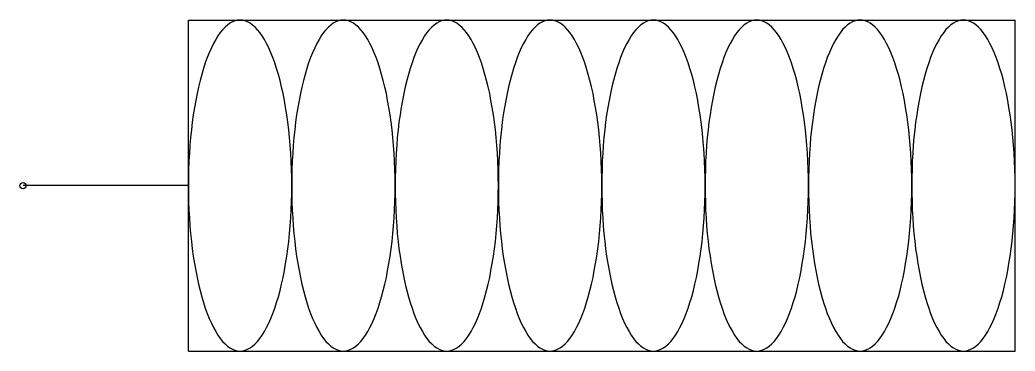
# Model space of a CAD drawing. Extents: x 0 to 1.2, y -0.2 to 0.2.
import ezdxf

# ---------------------------------------------------------------- set-up
doc = ezdxf.new("R2010")
doc.units = 0
doc.layers.get('0').update_dxf_attribs({"linetype": 'CONTINUOUS'})

# ---------------------------------------------------------------- blocks, each defined once
blk = doc.blocks.new('TERMINALE_SX')
for p, q in [((-0.2, 0.2), (-1.2001, 0.2)), ((-1.2001, 0.2), (-1.2, -0.0001)), ((-0.2, 0.2), (-0.2, 0)), ((-0.2, 0), (0, 0)), ((-0.2, 0), (-0.2, -0.2001)), ((-1.2, -0.0001), (-1.2001, -0.2001)), ((-0.2, -0.2001), (-1.2001, -0.2001)), ((-0.7, -0.2001), (-0.7, -0.2001))]:
    blk.add_line(p, q)
for points in [[(-1.1376, 0.2, 0), (-1.1406, 0.1998, 0), (-1.1437, 0.1991, 0), (-1.1467, 0.1979, 0), (-1.1498, 0.1962, 0), (-1.1528, 0.194, 0), (-1.1557, 0.1914, 0), (-1.1586, 0.1883, 0), (-1.1615, 0.1848, 0), (-1.1643, 0.1808, 0), (-1.167, 0.1764, 0), (-1.1697, 0.1716, 0), (-1.1723, 0.1663, 0), (-1.1748, 0.1606, 0), (-1.1772, 0.1546, 0), (-1.1796, 0.1482, 0), (-1.1818, 0.1414, 0), (-1.1839, 0.1343, 0), (-1.1859, 0.1269, 0), (-1.1878, 0.1191, 0), (-1.1896, 0.1111, 0), (-1.1912, 0.1028, 0), (-1.1927, 0.0943, 0), (-1.1941, 0.0855, 0), (-1.1953, 0.0765, 0), (-1.1965, 0.0673, 0), (-1.1974, 0.058, 0), (-1.1982, 0.0485, 0), (-1.1989, 0.039, 0), (-1.1994, 0.0293, 0), (-1.1998, 0.0195, 0), (-1.2, 0.0097, 0), (-1.2001, -0.0001, 0), (-1.2, -0.0099, 0), (-1.1998, -0.0197, 0), (-1.1994, -0.0294, 0), (-1.1989, -0.0391, 0), (-1.1982, -0.0487, 0), (-1.1974, -0.0582, 0), (-1.1965, -0.0675, 0), (-1.1953, -0.0767, 0), (-1.1941, -0.0856, 0), (-1.1927, -0.0944, 0), (-1.1912, -0.103, 0), (-1.1896, -0.1113, 0), (-1.1878, -0.1193, 0), (-1.1859, -0.127, 0), (-1.1839, -0.1345, 0), (-1.1818, -0.1416, 0), (-1.1796, -0.1484, 0), (-1.1772, -0.1548, 0), (-1.1748, -0.1608, 0), (-1.1723, -0.1665, 0), (-1.1697, -0.1717, 0), (-1.167, -0.1766, 0), (-1.1643, -0.181, 0), (-1.1615, -0.185, 0), (-1.1586, -0.1885, 0), (-1.1557, -0.1916, 0), (-1.1528, -0.1942, 0), (-1.1498, -0.1963, 0), (-1.1467, -0.198, 0), (-1.1437, -0.1992, 0), (-1.1406, -0.2, 0), (-1.1376, -0.2002, 0), (-1.1345, -0.2, 0), (-1.1315, -0.1992, 0), (-1.1284, -0.198, 0), (-1.1254, -0.1963, 0), (-1.1224, -0.1942, 0), (-1.1194, -0.1916, 0), (-1.1165, -0.1885, 0), (-1.1137, -0.185, 0), (-1.1108, -0.181, 0), (-1.1081, -0.1766, 0), (-1.1054, -0.1717, 0), (-1.1028, -0.1665, 0), (-1.1003, -0.1608, 0), (-1.0979, -0.1548, 0), (-1.0956, -0.1484, 0), (-1.0934, -0.1416, 0), (-1.0913, -0.1345, 0), (-1.0892, -0.127, 0), (-1.0874, -0.1193, 0), (-1.0856, -0.1113, 0), (-1.0839, -0.103, 0), (-1.0824, -0.0944, 0), (-1.0811, -0.0856, 0), (-1.0798, -0.0767, 0), (-1.0787, -0.0675, 0), (-1.0777, -0.0582, 0), (-1.0769, -0.0487, 0), (-1.0762, -0.0391, 0), (-1.0757, -0.0294, 0), (-1.0754, -0.0197, 0), (-1.0751, -0.0099, 0), (-1.0751, -0.0001, 0), (-1.0751, 0.0097, 0), (-1.0754, 0.0195, 0), (-1.0757, 0.0293, 0), (-1.0762, 0.039, 0), (-1.0769, 0.0485, 0), (-1.0777, 0.058, 0), (-1.0787, 0.0673, 0), (-1.0798, 0.0765, 0), (-1.0811, 0.0855, 0), (-1.0824, 0.0943, 0), (-1.0839, 0.1028, 0), (-1.0856, 0.1111, 0), (-1.0874, 0.1191, 0), (-1.0892, 0.1269, 0), (-1.0913, 0.1343, 0), (-1.0934, 0.1414, 0), (-1.0956, 0.1482, 0), (-1.0979, 0.1546, 0), (-1.1003, 0.1606, 0), (-1.1028, 0.1663, 0), (-1.1054, 0.1716, 0), (-1.1081, 0.1764, 0), (-1.1108, 0.1808, 0), (-1.1137, 0.1848, 0), (-1.1165, 0.1883, 0), (-1.1194, 0.1914, 0), (-1.1224, 0.194, 0), (-1.1254, 0.1962, 0), (-1.1284, 0.1979, 0), (-1.1315, 0.1991, 0), (-1.1345, 0.1998, 0), (-1.1376, 0.2, 0)], [(-1.0126, 0.2, 0), (-1.0157, 0.1998, 0), (-1.0187, 0.1991, 0), (-1.0218, 0.1979, 0), (-1.0248, 0.1962, 0), (-1.0278, 0.194, 0), (-1.0307, 0.1914, 0), (-1.0336, 0.1883, 0), (-1.0365, 0.1848, 0), (-1.0393, 0.1808, 0), (-1.042, 0.1764, 0), (-1.0447, 0.1716, 0), (-1.0473, 0.1663, 0), (-1.0498, 0.1607, 0), (-1.0522, 0.1546, 0), (-1.0546, 0.1482, 0), (-1.0568, 0.1414, 0), (-1.0589, 0.1343, 0), (-1.0609, 0.1269, 0), (-1.0628, 0.1191, 0), (-1.0646, 0.1111, 0), (-1.0662, 0.1028, 0), (-1.0677, 0.0943, 0), (-1.0691, 0.0855, 0), (-1.0703, 0.0765, 0), (-1.0714, 0.0673, 0), (-1.0724, 0.058, 0), (-1.0732, 0.0486, 0), (-1.0739, 0.039, 0), (-1.0744, 0.0293, 0), (-1.0748, 0.0195, 0), (-1.075, 0.0098, 0), (-1.0751, -0.0001, 0), (-1.075, -0.0099, 0), (-1.0748, -0.0197, 0), (-1.0744, -0.0294, 0), (-1.0739, -0.0391, 0), (-1.0732, -0.0487, 0), (-1.0724, -0.0582, 0), (-1.0714, -0.0675, 0), (-1.0703, -0.0766, 0), (-1.0691, -0.0856, 0), (-1.0677, -0.0944, 0), (-1.0662, -0.1029, 0), (-1.0646, -0.1112, 0), (-1.0628, -0.1193, 0), (-1.0609, -0.127, 0), (-1.0589, -0.1344, 0), (-1.0568, -0.1416, 0), (-1.0546, -0.1483, 0), (-1.0522, -0.1547, 0), (-1.0498, -0.1608, 0), (-1.0473, -0.1664, 0), (-1.0447, -0.1717, 0), (-1.042, -0.1765, 0), (-1.0393, -0.181, 0), (-1.0365, -0.1849, 0), (-1.0336, -0.1885, 0), (-1.0307, -0.1915, 0), (-1.0278, -0.1942, 0), (-1.0248, -0.1963, 0), (-1.0218, -0.198, 0), (-1.0187, -0.1992, 0), (-1.0157, -0.1999, 0), (-1.0126, -0.2002, 0), (-1.0095, -0.1999, 0), (-1.0065, -0.1992, 0), (-1.0034, -0.198, 0), (-1.0004, -0.1963, 0), (-0.9974, -0.1942, 0), (-0.9944, -0.1915, 0), (-0.9915, -0.1885, 0), (-0.9887, -0.1849, 0), (-0.9859, -0.181, 0), (-0.9831, -0.1765, 0), (-0.9805, -0.1717, 0), (-0.9779, -0.1664, 0), (-0.9754, -0.1608, 0), (-0.9729, -0.1547, 0), (-0.9706, -0.1483, 0), (-0.9684, -0.1416, 0), (-0.9663, -0.1344, 0), (-0.9643, -0.127, 0), (-0.9624, -0.1193, 0), (-0.9606, -0.1112, 0), (-0.959, -0.1029, 0), (-0.9575, -0.0944, 0), (-0.9561, -0.0856, 0), (-0.9549, -0.0766, 0), (-0.9538, -0.0675, 0), (-0.9528, -0.0582, 0), (-0.952, -0.0487, 0), (-0.9513, -0.0391, 0), (-0.9508, -0.0294, 0), (-0.9504, -0.0197, 0), (-0.9502, -0.0099, 0), (-0.9501, -0.0001, 0), (-0.9502, 0.0098, 0), (-0.9504, 0.0195, 0), (-0.9508, 0.0293, 0), (-0.9513, 0.039, 0), (-0.952, 0.0486, 0), (-0.9528, 0.058, 0), (-0.9538, 0.0673, 0), (-0.9549, 0.0765, 0), (-0.9561, 0.0855, 0), (-0.9575, 0.0943, 0), (-0.959, 0.1028, 0), (-0.9606, 0.1111, 0), (-0.9624, 0.1191, 0), (-0.9643, 0.1269, 0), (-0.9663, 0.1343, 0), (-0.9684, 0.1414, 0), (-0.9706, 0.1482, 0), (-0.9729, 0.1546, 0), (-0.9754, 0.1607, 0), (-0.9779, 0.1663, 0), (-0.9805, 0.1716, 0), (-0.9831, 0.1764, 0), (-0.9859, 0.1808, 0), (-0.9887, 0.1848, 0), (-0.9915, 0.1883, 0), (-0.9944, 0.1914, 0), (-0.9974, 0.194, 0), (-1.0004, 0.1962, 0), (-1.0034, 0.1979, 0), (-1.0065, 0.1991, 0), (-1.0095, 0.1998, 0), (-1.0126, 0.2, 0)], [(-0.8876, 0.2, 0), (-0.8906, 0.1998, 0), (-0.8937, 0.1991, 0), (-0.8967, 0.1979, 0), (-0.8998, 0.1962, 0), (-0.9028, 0.194, 0), (-0.9057, 0.1914, 0), (-0.9086, 0.1883, 0), (-0.9115, 0.1848, 0), (-0.9143, 0.1808, 0), (-0.917, 0.1764, 0), (-0.9197, 0.1716, 0), (-0.9223, 0.1663, 0), (-0.9248, 0.1607, 0), (-0.9272, 0.1546, 0), (-0.9296, 0.1482, 0), (-0.9318, 0.1414, 0), (-0.9339, 0.1343, 0), (-0.9359, 0.1269, 0), (-0.9378, 0.1191, 0), (-0.9396, 0.1111, 0), (-0.9412, 0.1028, 0), (-0.9427, 0.0943, 0), (-0.9441, 0.0855, 0), (-0.9453, 0.0765, 0), (-0.9464, 0.0674, 0), (-0.9474, 0.058, 0), (-0.9482, 0.0486, 0), (-0.9489, 0.039, 0), (-0.9494, 0.0293, 0), (-0.9498, 0.0196, 0), (-0.95, 0.0098, 0), (-0.9501, -0.0001, 0), (-0.95, -0.0099, 0), (-0.9498, -0.0197, 0), (-0.9494, -0.0294, 0), (-0.9489, -0.0391, 0), (-0.9482, -0.0487, 0), (-0.9474, -0.0581, 0), (-0.9464, -0.0675, 0), (-0.9453, -0.0766, 0), (-0.9441, -0.0856, 0), (-0.9427, -0.0944, 0), (-0.9412, -0.1029, 0), (-0.9396, -0.1112, 0), (-0.9378, -0.1192, 0), (-0.9359, -0.127, 0), (-0.9339, -0.1344, 0), (-0.9318, -0.1415, 0), (-0.9296, -0.1483, 0), (-0.9272, -0.1547, 0), (-0.9248, -0.1608, 0), (-0.9223, -0.1664, 0), (-0.9197, -0.1717, 0), (-0.917, -0.1765, 0), (-0.9143, -0.1809, 0), (-0.9115, -0.1849, 0), (-0.9086, -0.1884, 0), (-0.9057, -0.1915, 0), (-0.9028, -0.1941, 0), (-0.8998, -0.1963, 0), (-0.8967, -0.198, 0), (-0.8937, -0.1992, 0), (-0.8906, -0.1999, 0), (-0.8876, -0.2001, 0), (-0.8845, -0.1999, 0), (-0.8814, -0.1992, 0), (-0.8784, -0.198, 0), (-0.8754, -0.1963, 0), (-0.8724, -0.1941, 0), (-0.8694, -0.1915, 0), (-0.8665, -0.1884, 0), (-0.8636, -0.1849, 0), (-0.8608, -0.1809, 0), (-0.8581, -0.1765, 0), (-0.8554, -0.1717, 0), (-0.8528, -0.1664, 0), (-0.8503, -0.1608, 0), (-0.8479, -0.1547, 0), (-0.8456, -0.1483, 0), (-0.8434, -0.1415, 0), (-0.8412, -0.1344, 0), (-0.8392, -0.127, 0), (-0.8374, -0.1192, 0), (-0.8356, -0.1112, 0), (-0.8339, -0.1029, 0), (-0.8324, -0.0944, 0), (-0.8311, -0.0856, 0), (-0.8298, -0.0766, 0), (-0.8287, -0.0675, 0), (-0.8277, -0.0581, 0), (-0.8269, -0.0487, 0), (-0.8263, -0.0391, 0), (-0.8257, -0.0294, 0), (-0.8254, -0.0197, 0), (-0.8251, -0.0099, 0), (-0.825, -0.0001, 0), (-0.8251, 0.0098, 0), (-0.8254, 0.0196, 0), (-0.8257, 0.0293, 0), (-0.8263, 0.039, 0), (-0.8269, 0.0486, 0), (-0.8277, 0.058, 0), (-0.8287, 0.0674, 0), (-0.8298, 0.0765, 0), (-0.8311, 0.0855, 0), (-0.8324, 0.0943, 0), (-0.8339, 0.1028, 0), (-0.8356, 0.1111, 0), (-0.8374, 0.1191, 0), (-0.8392, 0.1269, 0), (-0.8412, 0.1343, 0), (-0.8434, 0.1414, 0), (-0.8456, 0.1482, 0), (-0.8479, 0.1546, 0), (-0.8503, 0.1607, 0), (-0.8528, 0.1663, 0), (-0.8554, 0.1716, 0), (-0.8581, 0.1764, 0), (-0.8608, 0.1808, 0), (-0.8636, 0.1848, 0), (-0.8665, 0.1883, 0), (-0.8694, 0.1914, 0), (-0.8724, 0.194, 0), (-0.8754, 0.1962, 0), (-0.8784, 0.1979, 0), (-0.8814, 0.1991, 0), (-0.8845, 0.1998, 0), (-0.8876, 0.2, 0)], [(-0.7625, 0.2, 0), (-0.7656, 0.1998, 0), (-0.7687, 0.1991, 0), (-0.7717, 0.1979, 0), (-0.7747, 0.1962, 0), (-0.7777, 0.194, 0), (-0.7807, 0.1914, 0), (-0.7836, 0.1883, 0), (-0.7865, 0.1848, 0), (-0.7893, 0.1808, 0), (-0.792, 0.1764, 0), (-0.7947, 0.1716, 0), (-0.7973, 0.1663, 0), (-0.7998, 0.1607, 0), (-0.8022, 0.1546, 0), (-0.8045, 0.1482, 0), (-0.8067, 0.1414, 0), (-0.8089, 0.1343, 0), (-0.8109, 0.1269, 0), (-0.8127, 0.1191, 0), (-0.8145, 0.1111, 0), (-0.8162, 0.1028, 0), (-0.8177, 0.0943, 0), (-0.819, 0.0855, 0), (-0.8203, 0.0765, 0), (-0.8214, 0.0674, 0), (-0.8224, 0.058, 0), (-0.8232, 0.0486, 0), (-0.8238, 0.039, 0), (-0.8244, 0.0293, 0), (-0.8247, 0.0196, 0), (-0.825, 0.0098, 0), (-0.825, 0, 0), (-0.825, -0.0098, 0), (-0.8247, -0.0196, 0), (-0.8244, -0.0294, 0), (-0.8238, -0.0391, 0), (-0.8232, -0.0486, 0), (-0.8224, -0.0581, 0), (-0.8214, -0.0674, 0), (-0.8203, -0.0766, 0), (-0.819, -0.0856, 0), (-0.8177, -0.0943, 0), (-0.8162, -0.1029, 0), (-0.8145, -0.1112, 0), (-0.8127, -0.1192, 0), (-0.8109, -0.127, 0), (-0.8089, -0.1344, 0), (-0.8067, -0.1415, 0), (-0.8045, -0.1483, 0), (-0.8022, -0.1547, 0), (-0.7998, -0.1607, 0), (-0.7973, -0.1664, 0), (-0.7947, -0.1716, 0), (-0.792, -0.1765, 0), (-0.7893, -0.1809, 0), (-0.7865, -0.1849, 0), (-0.7836, -0.1884, 0), (-0.7807, -0.1915, 0), (-0.7777, -0.1941, 0), (-0.7747, -0.1963, 0), (-0.7717, -0.1979, 0), (-0.7687, -0.1991, 0), (-0.7656, -0.1999, 0), (-0.7625, -0.2001, 0), (-0.7595, -0.1999, 0), (-0.7564, -0.1991, 0), (-0.7534, -0.1979, 0), (-0.7504, -0.1963, 0), (-0.7474, -0.1941, 0), (-0.7444, -0.1915, 0), (-0.7415, -0.1884, 0), (-0.7386, -0.1849, 0), (-0.7358, -0.1809, 0), (-0.7331, -0.1765, 0), (-0.7304, -0.1716, 0), (-0.7278, -0.1664, 0), (-0.7253, -0.1607, 0), (-0.7229, -0.1547, 0), (-0.7206, -0.1483, 0), (-0.7184, -0.1415, 0), (-0.7162, -0.1344, 0), (-0.7142, -0.127, 0), (-0.7123, -0.1192, 0), (-0.7106, -0.1112, 0), (-0.7089, -0.1029, 0), (-0.7074, -0.0943, 0), (-0.706, -0.0856, 0), (-0.7048, -0.0766, 0), (-0.7037, -0.0674, 0), (-0.7027, -0.0581, 0), (-0.7019, -0.0486, 0), (-0.7013, -0.0391, 0), (-0.7007, -0.0294, 0), (-0.7004, -0.0196, 0), (-0.7001, -0.0098, 0), (-0.7, 0, 0), (-0.7001, 0.0098, 0), (-0.7004, 0.0196, 0), (-0.7007, 0.0293, 0), (-0.7012, 0.039, 0), (-0.7019, 0.0486, 0), (-0.7027, 0.058, 0), (-0.7037, 0.0674, 0), (-0.7048, 0.0765, 0), (-0.706, 0.0855, 0), (-0.7074, 0.0943, 0), (-0.7089, 0.1028, 0), (-0.7106, 0.1111, 0), (-0.7123, 0.1191, 0), (-0.7142, 0.1269, 0), (-0.7162, 0.1343, 0), (-0.7184, 0.1414, 0), (-0.7206, 0.1482, 0), (-0.7229, 0.1546, 0), (-0.7253, 0.1607, 0), (-0.7278, 0.1663, 0), (-0.7304, 0.1716, 0), (-0.7331, 0.1764, 0), (-0.7358, 0.1808, 0), (-0.7386, 0.1848, 0), (-0.7415, 0.1883, 0), (-0.7444, 0.1914, 0), (-0.7474, 0.194, 0), (-0.7504, 0.1962, 0), (-0.7534, 0.1979, 0), (-0.7564, 0.1991, 0), (-0.7595, 0.1998, 0), (-0.7625, 0.2, 0)], [(-0.6375, 0.2, 0), (-0.6406, 0.1998, 0), (-0.6437, 0.1991, 0), (-0.6467, 0.1979, 0), (-0.6497, 0.1962, 0), (-0.6527, 0.194, 0), (-0.6557, 0.1914, 0), (-0.6586, 0.1883, 0), (-0.6615, 0.1848, 0), (-0.6643, 0.1808, 0), (-0.667, 0.1764, 0), (-0.6697, 0.1716, 0), (-0.6723, 0.1663, 0), (-0.6748, 0.1607, 0), (-0.6772, 0.1546, 0), (-0.6795, 0.1482, 0), (-0.6817, 0.1414, 0), (-0.6838, 0.1343, 0), (-0.6858, 0.1269, 0), (-0.6877, 0.1192, 0), (-0.6895, 0.1111, 0), (-0.6911, 0.1028, 0), (-0.6927, 0.0943, 0), (-0.694, 0.0855, 0), (-0.6953, 0.0765, 0), (-0.6964, 0.0674, 0), (-0.6973, 0.0581, 0), (-0.6982, 0.0486, 0), (-0.6988, 0.039, 0), (-0.6994, 0.0293, 0), (-0.6997, 0.0196, 0), (-0.7, 0.0098, 0), (-0.7, 0, 0), (-0.7, -0.0098, 0), (-0.6997, -0.0196, 0), (-0.6994, -0.0294, 0), (-0.6988, -0.039, 0), (-0.6982, -0.0486, 0), (-0.6973, -0.0581, 0), (-0.6964, -0.0674, 0), (-0.6953, -0.0766, 0), (-0.694, -0.0856, 0), (-0.6927, -0.0943, 0), (-0.6911, -0.1029, 0), (-0.6895, -0.1112, 0), (-0.6877, -0.1192, 0), (-0.6858, -0.1269, 0), (-0.6838, -0.1344, 0), (-0.6817, -0.1415, 0), (-0.6795, -0.1482, 0), (-0.6772, -0.1547, 0), (-0.6748, -0.1607, 0), (-0.6723, -0.1664, 0), (-0.6697, -0.1716, 0), (-0.667, -0.1765, 0), (-0.6643, -0.1809, 0), (-0.6615, -0.1848, 0), (-0.6586, -0.1884, 0), (-0.6557, -0.1915, 0), (-0.6527, -0.1941, 0), (-0.6497, -0.1962, 0), (-0.6467, -0.1979, 0), (-0.6437, -0.1991, 0), (-0.6406, -0.1998, 0), (-0.6375, -0.2001, 0), (-0.6345, -0.1998, 0), (-0.6314, -0.1991, 0), (-0.6284, -0.1979, 0), (-0.6253, -0.1962, 0), (-0.6223, -0.1941, 0), (-0.6194, -0.1915, 0), (-0.6165, -0.1884, 0), (-0.6136, -0.1848, 0), (-0.6108, -0.1809, 0), (-0.6081, -0.1765, 0), (-0.6054, -0.1716, 0), (-0.6028, -0.1664, 0), (-0.6003, -0.1607, 0), (-0.5979, -0.1547, 0), (-0.5956, -0.1482, 0), (-0.5933, -0.1415, 0), (-0.5912, -0.1344, 0), (-0.5892, -0.1269, 0), (-0.5873, -0.1192, 0), (-0.5856, -0.1112, 0), (-0.5839, -0.1029, 0), (-0.5824, -0.0943, 0), (-0.581, -0.0856, 0), (-0.5798, -0.0766, 0), (-0.5787, -0.0674, 0), (-0.5777, -0.0581, 0), (-0.5769, -0.0486, 0), (-0.5762, -0.039, 0), (-0.5757, -0.0294, 0), (-0.5753, -0.0196, 0), (-0.5751, -0.0098, 0), (-0.575, 0, 0), (-0.5751, 0.0098, 0), (-0.5753, 0.0196, 0), (-0.5757, 0.0293, 0), (-0.5762, 0.039, 0), (-0.5769, 0.0486, 0), (-0.5777, 0.0581, 0), (-0.5787, 0.0674, 0), (-0.5798, 0.0765, 0), (-0.581, 0.0855, 0), (-0.5824, 0.0943, 0), (-0.5839, 0.1028, 0), (-0.5856, 0.1111, 0), (-0.5873, 0.1192, 0), (-0.5892, 0.1269, 0), (-0.5912, 0.1343, 0), (-0.5933, 0.1414, 0), (-0.5956, 0.1482, 0), (-0.5979, 0.1546, 0), (-0.6003, 0.1607, 0), (-0.6028, 0.1663, 0), (-0.6054, 0.1716, 0), (-0.6081, 0.1764, 0), (-0.6108, 0.1808, 0), (-0.6136, 0.1848, 0), (-0.6165, 0.1883, 0), (-0.6194, 0.1914, 0), (-0.6223, 0.194, 0), (-0.6253, 0.1962, 0), (-0.6284, 0.1979, 0), (-0.6314, 0.1991, 0), (-0.6345, 0.1998, 0), (-0.6375, 0.2, 0)], [(-0.5125, 0.2, 0), (-0.5156, 0.1998, 0), (-0.5187, 0.1991, 0), (-0.5217, 0.1979, 0), (-0.5247, 0.1962, 0), (-0.5277, 0.194, 0), (-0.5307, 0.1914, 0), (-0.5336, 0.1883, 0), (-0.5364, 0.1848, 0), (-0.5393, 0.1808, 0), (-0.542, 0.1764, 0), (-0.5447, 0.1716, 0), (-0.5472, 0.1663, 0), (-0.5498, 0.1607, 0), (-0.5522, 0.1546, 0), (-0.5545, 0.1482, 0), (-0.5567, 0.1414, 0), (-0.5588, 0.1343, 0), (-0.5608, 0.1269, 0), (-0.5627, 0.1192, 0), (-0.5645, 0.1111, 0), (-0.5661, 0.1028, 0), (-0.5676, 0.0943, 0), (-0.569, 0.0855, 0), (-0.5703, 0.0765, 0), (-0.5714, 0.0674, 0), (-0.5723, 0.0581, 0), (-0.5731, 0.0486, 0), (-0.5738, 0.039, 0), (-0.5743, 0.0293, 0), (-0.5747, 0.0196, 0), (-0.5749, 0.0098, 0), (-0.575, 0, 0), (-0.5749, -0.0098, 0), (-0.5747, -0.0196, 0), (-0.5743, -0.0294, 0), (-0.5738, -0.039, 0), (-0.5731, -0.0486, 0), (-0.5723, -0.0581, 0), (-0.5714, -0.0674, 0), (-0.5703, -0.0766, 0), (-0.569, -0.0855, 0), (-0.5676, -0.0943, 0), (-0.5661, -0.1028, 0), (-0.5645, -0.1111, 0), (-0.5627, -0.1192, 0), (-0.5608, -0.1269, 0), (-0.5588, -0.1343, 0), (-0.5567, -0.1415, 0), (-0.5545, -0.1482, 0), (-0.5522, -0.1546, 0), (-0.5498, -0.1607, 0), (-0.5472, -0.1663, 0), (-0.5447, -0.1716, 0), (-0.542, -0.1764, 0), (-0.5393, -0.1808, 0), (-0.5364, -0.1848, 0), (-0.5336, -0.1883, 0), (-0.5307, -0.1914, 0), (-0.5277, -0.194, 0), (-0.5247, -0.1962, 0), (-0.5217, -0.1979, 0), (-0.5187, -0.1991, 0), (-0.5156, -0.1998, 0), (-0.5125, -0.2, 0), (-0.5095, -0.1998, 0), (-0.5064, -0.1991, 0), (-0.5034, -0.1979, 0), (-0.5004, -0.1962, 0), (-0.4974, -0.194, 0), (-0.4944, -0.1914, 0), (-0.4915, -0.1883, 0), (-0.4886, -0.1848, 0), (-0.4858, -0.1808, 0), (-0.4831, -0.1764, 0), (-0.4804, -0.1716, 0), (-0.4778, -0.1663, 0), (-0.4753, -0.1607, 0), (-0.4729, -0.1546, 0), (-0.4706, -0.1482, 0), (-0.4684, -0.1415, 0), (-0.4663, -0.1343, 0), (-0.4643, -0.1269, 0), (-0.4624, -0.1192, 0), (-0.4606, -0.1111, 0), (-0.459, -0.1028, 0), (-0.4575, -0.0943, 0), (-0.4561, -0.0855, 0), (-0.4548, -0.0766, 0), (-0.4537, -0.0674, 0), (-0.4528, -0.0581, 0), (-0.452, -0.0486, 0), (-0.4513, -0.039, 0), (-0.4508, -0.0294, 0), (-0.4504, -0.0196, 0), (-0.4502, -0.0098, 0), (-0.4501, 0, 0), (-0.4502, 0.0098, 0), (-0.4504, 0.0196, 0), (-0.4508, 0.0293, 0), (-0.4513, 0.039, 0), (-0.452, 0.0486, 0), (-0.4528, 0.0581, 0), (-0.4537, 0.0674, 0), (-0.4548, 0.0765, 0), (-0.4561, 0.0855, 0), (-0.4575, 0.0943, 0), (-0.459, 0.1028, 0), (-0.4606, 0.1111, 0), (-0.4624, 0.1192, 0), (-0.4643, 0.1269, 0), (-0.4663, 0.1343, 0), (-0.4684, 0.1414, 0), (-0.4706, 0.1482, 0), (-0.4729, 0.1546, 0), (-0.4753, 0.1607, 0), (-0.4778, 0.1663, 0), (-0.4804, 0.1716, 0), (-0.4831, 0.1764, 0), (-0.4858, 0.1808, 0), (-0.4886, 0.1848, 0), (-0.4915, 0.1883, 0), (-0.4944, 0.1914, 0), (-0.4974, 0.194, 0), (-0.5004, 0.1962, 0), (-0.5034, 0.1979, 0), (-0.5064, 0.1991, 0), (-0.5095, 0.1998, 0), (-0.5125, 0.2, 0)], [(-0.3875, 0.2, 0), (-0.3906, 0.1998, 0), (-0.3937, 0.1991, 0), (-0.3967, 0.1979, 0), (-0.3997, 0.1962, 0), (-0.4027, 0.194, 0), (-0.4057, 0.1914, 0), (-0.4086, 0.1883, 0), (-0.4114, 0.1848, 0), (-0.4143, 0.1808, 0), (-0.417, 0.1764, 0), (-0.4197, 0.1716, 0), (-0.4223, 0.1663, 0), (-0.4248, 0.1607, 0), (-0.4272, 0.1546, 0), (-0.4295, 0.1482, 0), (-0.4317, 0.1414, 0), (-0.4338, 0.1343, 0), (-0.4358, 0.1269, 0), (-0.4377, 0.1192, 0), (-0.4395, 0.1111, 0), (-0.4411, 0.1028, 0), (-0.4427, 0.0943, 0), (-0.444, 0.0855, 0), (-0.4453, 0.0766, 0), (-0.4464, 0.0674, 0), (-0.4473, 0.0581, 0), (-0.4482, 0.0486, 0), (-0.4488, 0.039, 0), (-0.4494, 0.0294, 0), (-0.4497, 0.0196, 0), (-0.45, 0.0098, 0), (-0.45, 0, 0), (-0.45, -0.0098, 0), (-0.4497, -0.0196, 0), (-0.4494, -0.0293, 0), (-0.4488, -0.039, 0), (-0.4482, -0.0486, 0), (-0.4473, -0.0581, 0), (-0.4464, -0.0674, 0), (-0.4453, -0.0765, 0), (-0.444, -0.0855, 0), (-0.4427, -0.0943, 0), (-0.4411, -0.1028, 0), (-0.4395, -0.1111, 0), (-0.4377, -0.1191, 0), (-0.4358, -0.1269, 0), (-0.4338, -0.1343, 0), (-0.4317, -0.1414, 0), (-0.4295, -0.1482, 0), (-0.4272, -0.1546, 0), (-0.4248, -0.1606, 0), (-0.4223, -0.1663, 0), (-0.4197, -0.1716, 0), (-0.417, -0.1764, 0), (-0.4143, -0.1808, 0), (-0.4114, -0.1848, 0), (-0.4086, -0.1883, 0), (-0.4057, -0.1914, 0), (-0.4027, -0.194, 0), (-0.3997, -0.1962, 0), (-0.3967, -0.1978, 0), (-0.3937, -0.199, 0), (-0.3906, -0.1998, 0), (-0.3875, -0.2, 0), (-0.3845, -0.1998, 0), (-0.3814, -0.199, 0), (-0.3784, -0.1978, 0), (-0.3753, -0.1962, 0), (-0.3723, -0.194, 0), (-0.3694, -0.1914, 0), (-0.3665, -0.1883, 0), (-0.3636, -0.1848, 0), (-0.3608, -0.1808, 0), (-0.3581, -0.1764, 0), (-0.3554, -0.1716, 0), (-0.3528, -0.1663, 0), (-0.3503, -0.1606, 0), (-0.3479, -0.1546, 0), (-0.3455, -0.1482, 0), (-0.3433, -0.1414, 0), (-0.3412, -0.1343, 0), (-0.3392, -0.1269, 0), (-0.3373, -0.1191, 0), (-0.3356, -0.1111, 0), (-0.3339, -0.1028, 0), (-0.3324, -0.0943, 0), (-0.331, -0.0855, 0), (-0.3298, -0.0765, 0), (-0.3287, -0.0674, 0), (-0.3277, -0.0581, 0), (-0.3269, -0.0486, 0), (-0.3262, -0.039, 0), (-0.3257, -0.0293, 0), (-0.3253, -0.0196, 0), (-0.3251, -0.0098, 0), (-0.325, 0, 0), (-0.3251, 0.0098, 0), (-0.3253, 0.0196, 0), (-0.3257, 0.0294, 0), (-0.3262, 0.039, 0), (-0.3269, 0.0486, 0), (-0.3277, 0.0581, 0), (-0.3287, 0.0674, 0), (-0.3298, 0.0766, 0), (-0.331, 0.0855, 0), (-0.3324, 0.0943, 0), (-0.3339, 0.1028, 0), (-0.3356, 0.1111, 0), (-0.3373, 0.1192, 0), (-0.3392, 0.1269, 0), (-0.3412, 0.1343, 0), (-0.3433, 0.1414, 0), (-0.3455, 0.1482, 0), (-0.3479, 0.1546, 0), (-0.3503, 0.1607, 0), (-0.3528, 0.1663, 0), (-0.3554, 0.1716, 0), (-0.3581, 0.1764, 0), (-0.3608, 0.1808, 0), (-0.3636, 0.1848, 0), (-0.3665, 0.1883, 0), (-0.3694, 0.1914, 0), (-0.3723, 0.194, 0), (-0.3753, 0.1962, 0), (-0.3784, 0.1979, 0), (-0.3814, 0.1991, 0), (-0.3845, 0.1998, 0), (-0.3875, 0.2, 0)], [(-0.2625, 0.2, 0), (-0.2656, 0.1998, 0), (-0.2687, 0.1991, 0), (-0.2717, 0.1979, 0), (-0.2747, 0.1962, 0), (-0.2777, 0.194, 0), (-0.2807, 0.1914, 0), (-0.2836, 0.1883, 0), (-0.2865, 0.1848, 0), (-0.2893, 0.1808, 0), (-0.292, 0.1764, 0), (-0.2947, 0.1716, 0), (-0.2973, 0.1663, 0), (-0.2998, 0.1607, 0), (-0.3022, 0.1546, 0), (-0.3045, 0.1482, 0), (-0.3068, 0.1414, 0), (-0.3089, 0.1343, 0), (-0.3109, 0.1269, 0), (-0.3128, 0.1192, 0), (-0.3145, 0.1111, 0), (-0.3162, 0.1028, 0), (-0.3177, 0.0943, 0), (-0.3191, 0.0855, 0), (-0.3203, 0.0766, 0), (-0.3214, 0.0674, 0), (-0.3224, 0.0581, 0), (-0.3232, 0.0486, 0), (-0.3239, 0.039, 0), (-0.3244, 0.0294, 0), (-0.3248, 0.0196, 0), (-0.325, 0.0098, 0), (-0.3251, 0, 0), (-0.325, -0.0098, 0), (-0.3248, -0.0196, 0), (-0.3244, -0.0293, 0), (-0.3239, -0.039, 0), (-0.3232, -0.0486, 0), (-0.3224, -0.058, 0), (-0.3214, -0.0674, 0), (-0.3203, -0.0765, 0), (-0.3191, -0.0855, 0), (-0.3177, -0.0943, 0), (-0.3162, -0.1028, 0), (-0.3145, -0.1111, 0), (-0.3128, -0.1191, 0), (-0.3109, -0.1269, 0), (-0.3089, -0.1343, 0), (-0.3068, -0.1414, 0), (-0.3045, -0.1482, 0), (-0.3022, -0.1546, 0), (-0.2998, -0.1606, 0), (-0.2973, -0.1663, 0), (-0.2947, -0.1715, 0), (-0.292, -0.1764, 0), (-0.2893, -0.1808, 0), (-0.2865, -0.1848, 0), (-0.2836, -0.1883, 0), (-0.2807, -0.1914, 0), (-0.2777, -0.194, 0), (-0.2747, -0.1961, 0), (-0.2717, -0.1978, 0), (-0.2687, -0.199, 0), (-0.2656, -0.1997, 0), (-0.2625, -0.2, 0), (-0.2595, -0.1997, 0), (-0.2564, -0.199, 0), (-0.2534, -0.1978, 0), (-0.2503, -0.1961, 0), (-0.2473, -0.194, 0), (-0.2444, -0.1914, 0), (-0.2415, -0.1883, 0), (-0.2386, -0.1848, 0), (-0.2358, -0.1808, 0), (-0.2331, -0.1764, 0), (-0.2304, -0.1715, 0), (-0.2278, -0.1663, 0), (-0.2253, -0.1606, 0), (-0.2229, -0.1546, 0), (-0.2205, -0.1482, 0), (-0.2183, -0.1414, 0), (-0.2162, -0.1343, 0), (-0.2142, -0.1269, 0), (-0.2123, -0.1191, 0), (-0.2105, -0.1111, 0), (-0.2089, -0.1028, 0), (-0.2074, -0.0943, 0), (-0.206, -0.0855, 0), (-0.2048, -0.0765, 0), (-0.2037, -0.0674, 0), (-0.2027, -0.058, 0), (-0.2019, -0.0486, 0), (-0.2012, -0.039, 0), (-0.2007, -0.0293, 0), (-0.2003, -0.0196, 0), (-0.2001, -0.0098, 0), (-0.2, 0, 0), (-0.2001, 0.0098, 0), (-0.2003, 0.0196, 0), (-0.2007, 0.0294, 0), (-0.2012, 0.039, 0), (-0.2019, 0.0486, 0), (-0.2027, 0.0581, 0), (-0.2037, 0.0674, 0), (-0.2048, 0.0766, 0), (-0.206, 0.0855, 0), (-0.2074, 0.0943, 0), (-0.2089, 0.1028, 0), (-0.2105, 0.1111, 0), (-0.2123, 0.1192, 0), (-0.2142, 0.1269, 0), (-0.2162, 0.1343, 0), (-0.2183, 0.1414, 0), (-0.2205, 0.1482, 0), (-0.2229, 0.1546, 0), (-0.2253, 0.1607, 0), (-0.2278, 0.1663, 0), (-0.2304, 0.1716, 0), (-0.2331, 0.1764, 0), (-0.2358, 0.1808, 0), (-0.2386, 0.1848, 0), (-0.2415, 0.1883, 0), (-0.2444, 0.1914, 0), (-0.2473, 0.194, 0), (-0.2503, 0.1962, 0), (-0.2534, 0.1979, 0), (-0.2564, 0.1991, 0), (-0.2595, 0.1998, 0), (-0.2625, 0.2, 0)]]:
    blk.add_polyline3d(points)
blk.add_circle((0, 0), 0.00377)
blk = doc.blocks.new('TERMINALE_DX')
at = {"rotation": 180}
blk.add_blockref('TERMINALE_SX', (0, 0), dxfattribs=at)

msp = doc.modelspace()

# ---------------------------------------------------------------- block references
msp.add_blockref('TERMINALE_DX', (0, 0))

doc.saveas('drawing.dxf')
